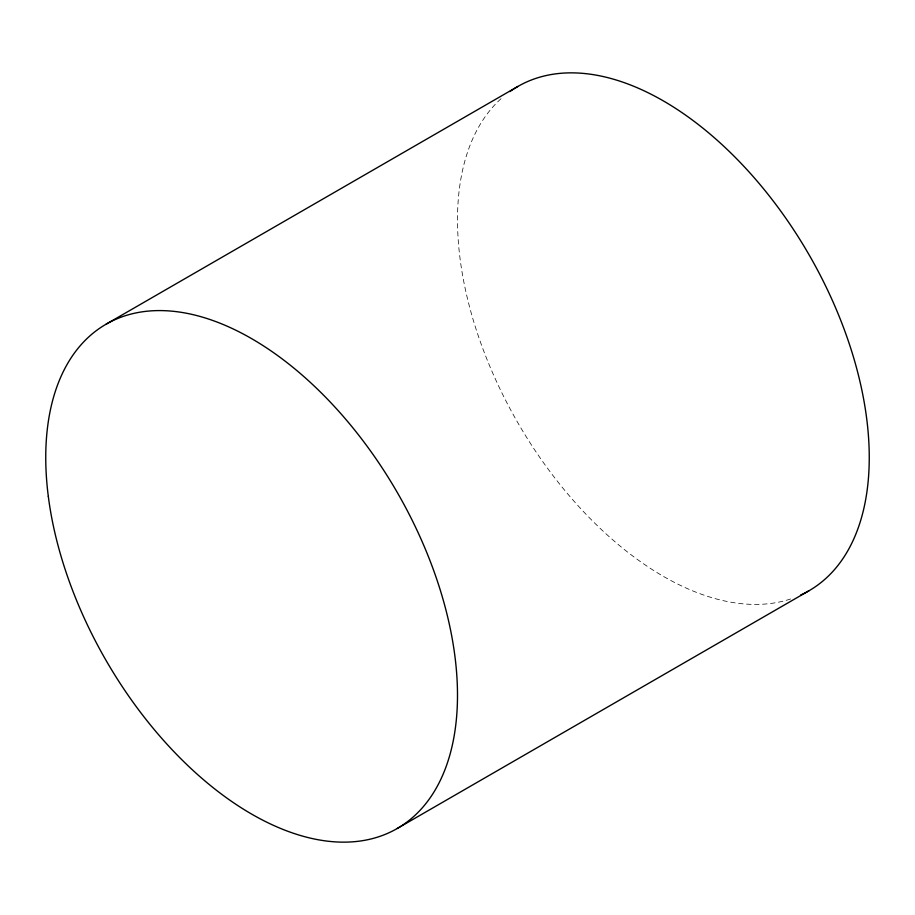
<?xml version="1.0" encoding="UTF-8"?>
<svg xmlns="http://www.w3.org/2000/svg" width="915" height="915" viewBox="0 0 915 915"><rect width="100%" height="100%" fill="white"/><g stroke="black" fill="none" stroke-linecap="round" stroke-linejoin="round"><path stroke-width="0.69" stroke-dasharray="4.58 3.43" d="M790.594 598.993A291.153 168.097 60 0 1 517.799 422.684A291.153 168.097 60 0 1 501.512 98.282"/><path stroke-width="1.37" d="M106.049 324.219L517.799 86.49M397.202 828.51L808.952 590.781M509.918 91.569A291.153 168.097 60 0 1 808.952 254.587A291.153 168.097 60 0 1 800.614 595.07M48.323 496.468A291.153 168.097 60 0 0 381.383 835.841A291.153 168.097 60 0 0 325.157 396.778A291.153 168.097 60 0 0 48.323 496.468"/></g></svg>
